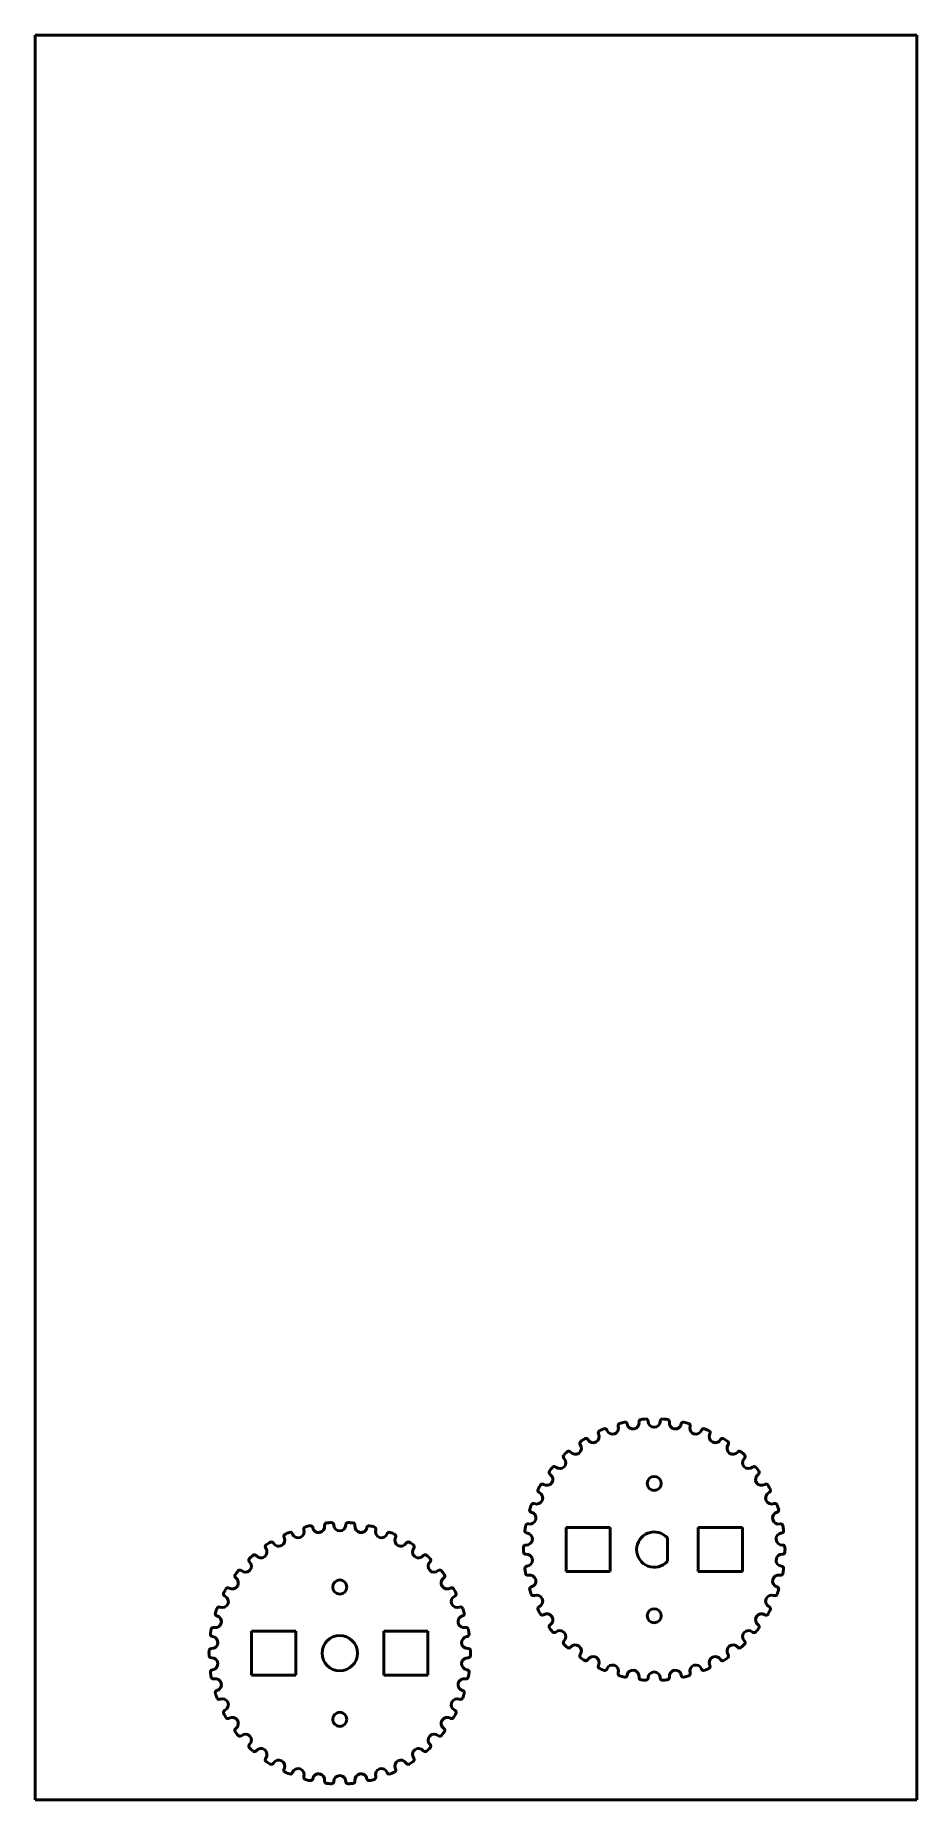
# Model space of a CAD drawing. Header units: millimetres. Extents: x 197 to 397, y 10 to 410.
import ezdxf

# ---------------------------------------------------------------- set-up
doc = ezdxf.new("R2010")
doc.units = ezdxf.units.MM
doc.layers.add('Visible (ISO)', color=7, linetype='Continuous', lineweight=50)

msp = doc.modelspace()

# ---------------------------------------------------------------- linework, layer by layer
at = {"layer": 'Visible (ISO)'}
for p, q in [((197, 410), (197, 10)), ((397, 410), (197, 410)), ((397, 10), (397, 410)), ((317.43, 71.7), (327.43, 71.7)), ((317.43, 61.7), (317.43, 71.7)), ((327.43, 71.7), (327.43, 61.7)), ((340.43, 69.35), (340.43, 64.05)), ((347.43, 71.7), (357.43, 71.7)), ((347.43, 61.7), (347.43, 71.7)), ((357.43, 71.7), (357.43, 61.7)), ((327.43, 61.7), (317.43, 61.7)), ((357.43, 61.7), (347.43, 61.7)), ((246.09, 38.22), (246.09, 48.22)), ((246.09, 48.22), (256.09, 48.22)), ((256.09, 48.22), (256.09, 38.22)), ((276.09, 38.22), (276.09, 48.22)), ((276.09, 48.22), (286.09, 48.22)), ((286.09, 48.22), (286.09, 38.22)), ((256.09, 38.22), (246.09, 38.22)), ((286.09, 38.22), (276.09, 38.22)), ((197, 10), (397, 10))]:
    msp.add_line(p, q, dxfattribs=at)
for centre, radius in [((337.43, 81.7), 1.6), ((266.09, 58.22), 1.6), ((337.43, 51.7), 1.6), ((266.09, 43.22), 4), ((266.09, 28.22), 1.6)]:
    msp.add_circle(centre, radius, dxfattribs=at)
for centre, radius, start, end in [((334.5, 95.71), 0.51, 95.7772, 189.1487), ((336.21, 81.49), 14.84, 92.582, 96.8176), ((335.55, 95.8), 0.51, 0.325, 91.5417), ((339.31, 95.8), 0.51, 86.3035, 179.675), ((338.66, 81.49), 14.84, 83.1084, 87.3439), ((340.37, 95.71), 0.51, 350.8513, 82.068), ((323.58, 92.3), 1.37, 208.7461, 28.096), ((325.24, 93.19), 0.51, 114.7246, 208.096), ((331.47, 80.29), 14.84, 111.5294, 115.765), ((326.21, 93.61), 0.51, 19.2724, 110.489), ((327.98, 94.23), 1.37, 199.2724, 18.6223), ((329.76, 94.83), 0.51, 105.2509, 198.6223), ((333.79, 81.08), 14.84, 102.0557, 106.2913), ((330.79, 95.09), 0.51, 9.7987, 101.0154), ((332.64, 95.41), 1.37, 189.7987, 9.1487), ((337.43, 95.81), 1.37, 180.325, 359.675), ((342.22, 95.41), 1.37, 170.8513, 350.2013), ((344.08, 95.09), 0.51, 76.8298, 170.2013), ((341.07, 81.08), 14.84, 73.6347, 77.8702), ((345.1, 94.83), 0.51, 341.3777, 72.5943), ((346.88, 94.23), 1.37, 161.3777, 340.7276), ((348.66, 93.61), 0.51, 67.3562, 160.7276), ((343.39, 80.29), 14.84, 64.161, 68.3965), ((349.63, 93.19), 0.51, 331.904, 63.1206), ((351.29, 92.3), 1.37, 151.904, 331.2539), ((317.3, 87.79), 0.51, 133.672, 227.0434), ((327.38, 77.62), 14.84, 130.4768, 134.7123), ((318.08, 88.51), 0.51, 38.2198, 129.4364), ((319.55, 89.67), 1.37, 218.2198, 37.5697), ((321.04, 90.82), 0.51, 124.1983, 217.5697), ((329.32, 79.12), 14.84, 121.0031, 125.2386), ((321.93, 91.4), 0.51, 28.7461, 119.9627), ((352.93, 91.4), 0.51, 57.8825, 151.2539), ((345.55, 79.12), 14.84, 54.6873, 58.9228), ((355.31, 89.67), 1.37, 142.4303, 321.7802), ((353.82, 90.82), 0.51, 322.4303, 53.6469), ((356.79, 88.51), 0.51, 48.4088, 141.7802), ((347.48, 77.62), 14.84, 45.2136, 49.4492), ((357.57, 87.79), 0.51, 312.9566, 44.1732), ((314.1, 84.19), 0.51, 143.1456, 236.5171), ((325.72, 75.81), 14.84, 139.9505, 144.186), ((314.75, 85.03), 0.51, 47.6934, 138.9101), ((316.01, 86.42), 1.37, 227.6934, 47.0434), ((358.85, 86.42), 1.37, 132.9566, 312.3066), ((360.11, 85.03), 0.51, 38.9351, 132.3066), ((349.14, 75.81), 14.84, 35.7399, 39.9755), ((360.76, 84.19), 0.51, 303.4829, 34.6996), ((311.54, 80.11), 0.51, 152.6193, 245.9908), ((324.38, 73.76), 14.84, 149.4241, 153.6597), ((312.04, 81.04), 0.51, 57.1671, 148.3838), ((313.06, 82.62), 1.37, 237.1671, 56.5171), ((361.8, 82.62), 1.37, 123.4829, 302.8329), ((362.82, 81.04), 0.51, 29.4614, 122.8329), ((350.48, 73.76), 14.84, 26.2662, 30.5018), ((363.33, 80.11), 0.51, 294.0092, 25.2259), ((323.4, 71.52), 14.84, 158.8978, 163.1334), ((310.03, 76.67), 0.51, 66.6408, 157.8575), ((310.77, 78.39), 1.37, 246.6408, 65.9908), ((364.09, 78.39), 1.37, 114.0092, 293.3592), ((364.84, 76.67), 0.51, 19.9877, 113.3592), ((351.47, 71.52), 14.84, 16.7926, 21.0281), ((262.45, 57.6), 14.84, 102.0557, 106.2913), ((259.45, 71.61), 0.51, 9.7987, 101.0154), ((261.3, 71.93), 1.37, 189.7987, 9.1487), ((263.16, 72.23), 0.51, 95.7772, 189.1487), ((264.87, 58.01), 14.84, 92.582, 96.8176), ((264.21, 72.32), 0.51, 0.325, 91.5417), ((266.09, 72.33), 1.37, 180.325, 359.675), ((267.97, 72.32), 0.51, 86.3035, 179.675), ((267.32, 58.01), 14.84, 83.1084, 87.3439), ((269.03, 72.23), 0.51, 350.8513, 82.068), ((270.89, 71.93), 1.37, 170.8513, 350.2013), ((272.74, 71.61), 0.51, 76.8298, 170.2013), ((269.74, 57.6), 14.84, 73.6347, 77.8702), ((322.8, 69.14), 14.84, 168.3715, 172.6071), ((308.76, 72.02), 0.51, 76.1145, 167.3311), ((309.21, 73.85), 1.37, 256.1145, 75.4644), ((309.68, 75.67), 0.51, 162.093, 255.4644), ((365.65, 73.85), 1.37, 104.5356, 283.8855), ((365.18, 75.67), 0.51, 284.5356, 15.7522), ((366.1, 72.02), 0.51, 10.5141, 103.8855), ((352.07, 69.14), 14.84, 7.3189, 11.5544), ((257.98, 55.64), 14.84, 121.0031, 125.2386), ((250.59, 67.92), 0.51, 28.7461, 119.9627), ((252.24, 68.82), 1.37, 208.7461, 28.096), ((253.9, 69.71), 0.51, 114.7246, 208.096), ((260.13, 56.81), 14.84, 111.5294, 115.765), ((254.87, 70.13), 0.51, 19.2724, 110.489), ((256.64, 70.75), 1.37, 199.2724, 18.6223), ((258.42, 71.35), 0.51, 105.2509, 198.6223), ((273.76, 71.35), 0.51, 341.3777, 72.5943), ((275.55, 70.75), 1.37, 161.3777, 340.7276), ((277.32, 70.13), 0.51, 67.3562, 160.7276), ((272.05, 56.81), 14.84, 64.161, 68.3965), ((278.29, 69.71), 0.51, 331.904, 63.1206), ((279.95, 68.82), 1.37, 151.904, 331.2539), ((281.6, 67.92), 0.51, 57.8825, 151.2539), ((274.21, 55.64), 14.84, 54.6873, 58.9228), ((308.59, 70.98), 0.51, 171.5667, 264.9381), ((308.42, 69.1), 1.37, 265.5882, 84.9381), ((337.43, 66.7), 4, 41.4096, 318.5904), ((366.44, 69.1), 1.37, 95.0619, 274.4118), ((366.28, 70.98), 0.51, 275.0619, 6.2785), ((245.96, 64.31), 0.51, 133.672, 227.0434), ((256.05, 54.14), 14.84, 130.4768, 134.7123), ((246.74, 65.03), 0.51, 38.2198, 129.4364), ((248.21, 66.19), 1.37, 218.2198, 37.5697), ((249.7, 67.34), 0.51, 124.1983, 217.5697), ((283.97, 66.19), 1.37, 142.4303, 321.7802), ((282.48, 67.34), 0.51, 322.4303, 53.6469), ((285.45, 65.03), 0.51, 48.4088, 141.7802), ((276.14, 54.14), 14.84, 45.2136, 49.4492), ((286.23, 64.31), 0.51, 312.9566, 44.1732), ((322.59, 66.7), 14.84, 177.8452, 182.0807), ((308.28, 67.23), 0.51, 85.5882, 176.8048), ((308.28, 66.17), 0.51, 181.0404, 274.4118), ((308.42, 64.3), 1.37, 275.0619, 94.4118), ((366.44, 64.3), 1.37, 85.5882, 264.9381), ((366.59, 67.23), 0.51, 1.0404, 94.4118), ((366.59, 66.17), 0.51, 265.5882, 356.8048), ((352.27, 66.7), 14.84, 357.8452, 2.0807), ((241.72, 59.14), 1.37, 237.1671, 56.5171), ((242.76, 60.71), 0.51, 143.1456, 236.5171), ((254.39, 52.33), 14.84, 139.9505, 144.186), ((243.41, 61.55), 0.51, 47.6934, 138.9101), ((244.68, 62.94), 1.37, 227.6934, 47.0434), ((287.51, 62.94), 1.37, 132.9566, 312.3066), ((288.78, 61.55), 0.51, 38.9351, 132.3066), ((290.46, 59.14), 1.37, 123.4829, 302.8329), ((277.8, 52.33), 14.84, 35.7399, 39.9755), ((289.43, 60.71), 0.51, 303.4829, 34.6996), ((308.59, 62.42), 0.51, 95.0619, 186.2785), ((322.8, 64.26), 14.84, 187.3189, 191.5544), ((308.76, 61.38), 0.51, 190.5141, 283.8855), ((309.21, 59.55), 1.37, 284.5356, 103.8855), ((365.65, 59.55), 1.37, 76.1145, 255.4644), ((366.1, 61.38), 0.51, 256.1145, 347.3311), ((366.28, 62.42), 0.51, 351.5667, 84.9381), ((352.07, 64.26), 14.84, 348.3715, 352.6071), ((239.44, 54.91), 1.37, 246.6408, 65.9908), ((240.2, 56.63), 0.51, 152.6193, 245.9908), ((253.05, 50.28), 14.84, 149.4241, 153.6597), ((240.71, 57.56), 0.51, 57.1671, 148.3838), ((291.48, 57.56), 0.51, 29.4614, 122.8329), ((292.75, 54.91), 1.37, 114.0092, 293.3592), ((279.14, 50.28), 14.84, 26.2662, 30.5018), ((291.99, 56.63), 0.51, 294.0092, 25.2259), ((309.68, 57.73), 0.51, 104.5356, 195.7522), ((323.4, 61.88), 14.84, 196.7926, 201.0281), ((310.03, 56.73), 0.51, 199.9877, 293.3592), ((310.77, 55.01), 1.37, 294.0092, 113.3592), ((364.09, 55.01), 1.37, 66.6408, 245.9908), ((364.84, 56.73), 0.51, 246.6408, 337.8575), ((365.18, 57.73), 0.51, 342.093, 75.4644), ((351.47, 61.88), 14.84, 338.8978, 343.1334), ((238.35, 52.19), 0.51, 162.093, 255.4644), ((252.06, 48.04), 14.84, 158.8978, 163.1334), ((238.69, 53.19), 0.51, 66.6408, 157.8575), ((293.5, 53.19), 0.51, 19.9877, 113.3592), ((293.84, 52.19), 0.51, 284.5356, 15.7522), ((280.13, 48.04), 14.84, 16.7926, 21.0281), ((311.54, 53.29), 0.51, 114.0092, 205.2259), ((324.38, 59.64), 14.84, 206.2662, 210.5018), ((312.04, 52.36), 0.51, 209.4614, 302.8329), ((313.06, 50.78), 1.37, 303.4829, 122.8329), ((361.8, 50.78), 1.37, 57.1671, 236.5171), ((362.82, 52.36), 0.51, 237.1671, 328.3838), ((350.48, 59.64), 14.84, 329.4241, 333.6597), ((363.33, 53.29), 0.51, 332.6193, 65.9908), ((251.46, 45.66), 14.84, 168.3715, 172.6071), ((237.42, 48.54), 0.51, 76.1145, 167.3311), ((237.88, 50.37), 1.37, 256.1145, 75.4644), ((294.31, 50.37), 1.37, 104.5356, 283.8855), ((294.76, 48.54), 0.51, 10.5141, 103.8855), ((280.73, 45.66), 14.84, 7.3189, 11.5544), ((314.1, 49.21), 0.51, 123.4829, 214.6996), ((325.72, 57.59), 14.84, 215.7399, 219.9755), ((314.75, 48.38), 0.51, 218.9351, 312.3066), ((316.01, 46.98), 1.37, 312.9566, 132.3066), ((358.85, 46.98), 1.37, 47.6934, 227.0434), ((360.11, 48.38), 0.51, 227.6934, 318.9101), ((349.14, 57.59), 14.84, 319.9505, 324.186), ((360.76, 49.21), 0.51, 323.1456, 56.5171), ((236.94, 43.75), 0.51, 85.5882, 176.8048), ((237.25, 47.5), 0.51, 171.5667, 264.9381), ((237.08, 45.62), 1.37, 265.5882, 84.9381), ((295.11, 45.62), 1.37, 95.0619, 274.4118), ((294.94, 47.5), 0.51, 275.0619, 6.2785), ((295.25, 43.75), 0.51, 1.0404, 94.4118), ((317.3, 45.61), 0.51, 132.9566, 224.1732), ((327.38, 55.78), 14.84, 225.2136, 229.4492), ((318.08, 44.89), 0.51, 228.4088, 321.7802), ((319.55, 43.73), 1.37, 322.4303, 141.7802), ((355.31, 43.73), 1.37, 38.2198, 217.5697), ((356.79, 44.89), 0.51, 218.2198, 309.4364), ((347.48, 55.78), 14.84, 310.4768, 314.7123), ((357.57, 45.61), 0.51, 313.672, 47.0434), ((251.26, 43.22), 14.84, 177.8452, 182.0807), ((236.94, 42.69), 0.51, 181.0404, 274.4118), ((237.08, 40.82), 1.37, 275.0619, 94.4118), ((295.11, 40.82), 1.37, 85.5882, 264.9381), ((295.25, 42.69), 0.51, 265.5882, 356.8048), ((280.93, 43.22), 14.84, 357.8452, 2.0807), ((321.04, 42.58), 0.51, 142.4303, 233.6469), ((329.32, 54.28), 14.84, 234.6873, 238.9228), ((321.93, 42), 0.51, 237.8825, 331.2539), ((323.58, 41.1), 1.37, 331.904, 151.2539), ((325.24, 40.21), 0.51, 151.904, 243.1206), ((327.98, 39.17), 1.37, 341.3777, 160.7276), ((346.88, 39.17), 1.37, 19.2724, 198.6223), ((349.63, 40.21), 0.51, 294.7246, 28.096), ((351.29, 41.1), 1.37, 28.7461, 208.096), ((352.93, 42), 0.51, 208.7461, 299.9627), ((345.55, 54.28), 14.84, 301.0031, 305.2386), ((353.82, 42.58), 0.51, 304.1983, 37.5697), ((237.25, 38.94), 0.51, 95.0619, 186.2785), ((251.46, 40.78), 14.84, 187.3189, 191.5544), ((237.42, 37.9), 0.51, 190.5141, 283.8855), ((237.88, 36.07), 1.37, 284.5356, 103.8855), ((294.31, 36.07), 1.37, 76.1145, 255.4644), ((294.76, 37.9), 0.51, 256.1145, 347.3311), ((294.94, 38.94), 0.51, 351.5667, 84.9381), ((280.73, 40.78), 14.84, 348.3715, 352.6071), ((331.47, 53.11), 14.84, 244.161, 248.3965), ((326.21, 39.79), 0.51, 247.3562, 340.7276), ((329.76, 38.57), 0.51, 161.3777, 252.5943), ((333.79, 52.32), 14.84, 253.6347, 257.8702), ((330.79, 38.31), 0.51, 256.8298, 350.2013), ((332.64, 37.99), 1.37, 350.8513, 170.2013), ((334.5, 37.69), 0.51, 170.8513, 262.068), ((336.21, 51.91), 14.84, 263.1084, 267.3439), ((335.55, 37.6), 0.51, 266.3035, 359.675), ((337.43, 37.59), 1.37, 0.325, 179.675), ((339.31, 37.6), 0.51, 180.325, 271.5417), ((338.66, 51.91), 14.84, 272.582, 276.8176), ((340.37, 37.69), 0.51, 275.7772, 9.1487), ((342.22, 37.99), 1.37, 9.7987, 189.1487), ((344.08, 38.31), 0.51, 189.7987, 281.0154), ((341.07, 52.32), 14.84, 282.0557, 286.2913), ((345.1, 38.57), 0.51, 285.2509, 18.6223), ((348.66, 39.79), 0.51, 199.2724, 290.489), ((343.39, 53.11), 14.84, 291.5294, 295.765), ((238.35, 34.25), 0.51, 104.5356, 195.7522), ((252.06, 38.4), 14.84, 196.7926, 201.0281), ((238.69, 33.25), 0.51, 199.9877, 293.3592), ((239.44, 31.53), 1.37, 294.0092, 113.3592), ((292.75, 31.53), 1.37, 66.6408, 245.9908), ((293.5, 33.25), 0.51, 246.6408, 337.8575), ((293.84, 34.25), 0.51, 342.093, 75.4644), ((280.13, 38.4), 14.84, 338.8978, 343.1334), ((240.2, 29.81), 0.51, 114.0092, 205.2259), ((253.05, 36.16), 14.84, 206.2662, 210.5018), ((240.71, 28.88), 0.51, 209.4614, 302.8329), ((241.72, 27.3), 1.37, 303.4829, 122.8329), ((290.46, 27.3), 1.37, 57.1671, 236.5171), ((291.48, 28.88), 0.51, 237.1671, 328.3838), ((279.14, 36.16), 14.84, 329.4241, 333.6597), ((291.99, 29.81), 0.51, 332.6193, 65.9908), ((242.76, 25.73), 0.51, 123.4829, 214.6996), ((254.39, 34.11), 14.84, 215.7399, 219.9755), ((243.41, 24.9), 0.51, 218.9351, 312.3066), ((244.68, 23.5), 1.37, 312.9566, 132.3066), ((287.51, 23.5), 1.37, 47.6934, 227.0434), ((288.78, 24.9), 0.51, 227.6934, 318.9101), ((277.8, 34.11), 14.84, 319.9505, 324.186), ((289.43, 25.73), 0.51, 323.1456, 56.5171), ((245.96, 22.13), 0.51, 132.9566, 224.1732), ((256.05, 32.3), 14.84, 225.2136, 229.4492), ((246.74, 21.41), 0.51, 228.4088, 321.7802), ((248.21, 20.25), 1.37, 322.4303, 141.7802), ((283.97, 20.25), 1.37, 38.2198, 217.5697), ((285.45, 21.41), 0.51, 218.2198, 309.4364), ((276.14, 32.3), 14.84, 310.4768, 314.7123), ((286.23, 22.13), 0.51, 313.672, 47.0434), ((249.7, 19.1), 0.51, 142.4303, 233.6469), ((257.98, 30.8), 14.84, 234.6873, 238.9228), ((250.59, 18.52), 0.51, 237.8825, 331.2539), ((252.24, 17.62), 1.37, 331.904, 151.2539), ((253.9, 16.73), 0.51, 151.904, 243.1206), ((260.13, 29.63), 14.84, 244.161, 248.3965), ((254.87, 16.31), 0.51, 247.3562, 340.7276), ((256.64, 15.69), 1.37, 341.3777, 160.7276), ((275.55, 15.69), 1.37, 19.2724, 198.6223), ((277.32, 16.31), 0.51, 199.2724, 290.489), ((272.05, 29.63), 14.84, 291.5294, 295.765), ((278.29, 16.73), 0.51, 294.7246, 28.096), ((279.95, 17.62), 1.37, 28.7461, 208.096), ((281.6, 18.52), 0.51, 208.7461, 299.9627), ((274.21, 30.8), 14.84, 301.0031, 305.2386), ((282.48, 19.1), 0.51, 304.1983, 37.5697), ((258.42, 15.09), 0.51, 161.3777, 252.5943), ((262.45, 28.84), 14.84, 253.6347, 257.8702), ((259.45, 14.83), 0.51, 256.8298, 350.2013), ((261.3, 14.51), 1.37, 350.8513, 170.2013), ((263.16, 14.21), 0.51, 170.8513, 262.068), ((264.87, 28.43), 14.84, 263.1084, 267.3439), ((264.21, 14.12), 0.51, 266.3035, 359.675), ((266.09, 14.11), 1.37, 0.325, 179.675), ((267.97, 14.12), 0.51, 180.325, 271.5417), ((267.32, 28.43), 14.84, 272.582, 276.8176), ((269.03, 14.21), 0.51, 275.7772, 9.1487), ((270.89, 14.51), 1.37, 9.7987, 189.1487), ((272.74, 14.83), 0.51, 189.7987, 281.0154), ((269.74, 28.84), 14.84, 282.0557, 286.2913), ((273.76, 15.09), 0.51, 285.2509, 18.6223)]:
    msp.add_arc(centre, radius, start, end, dxfattribs=at)

doc.saveas('drawing.dxf')
